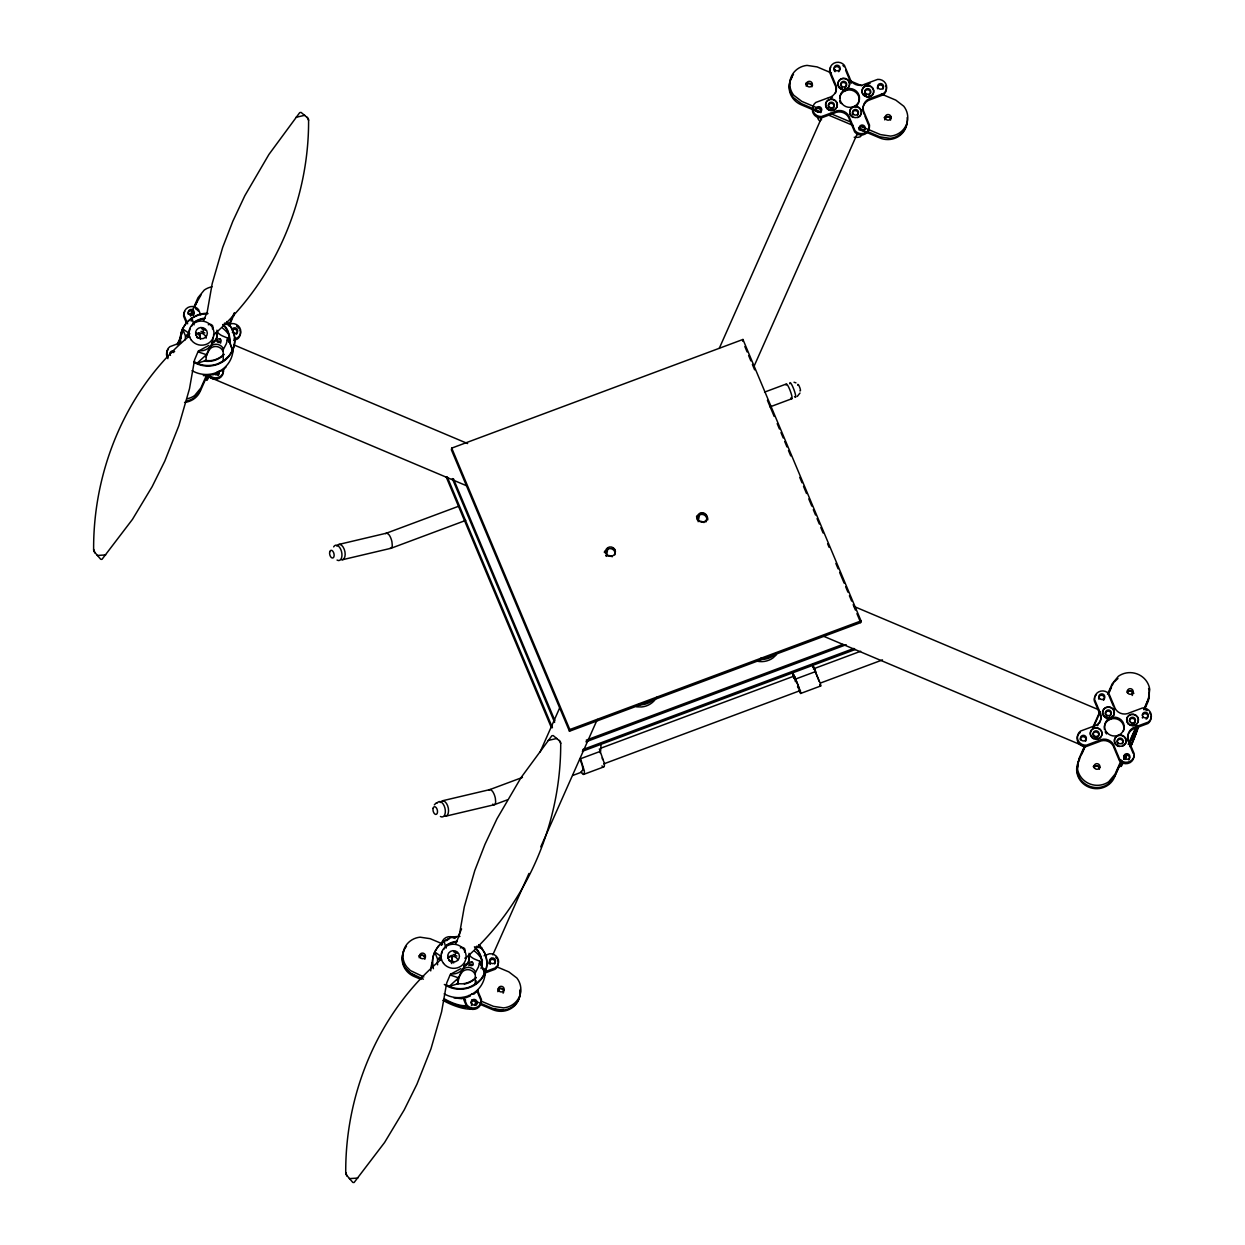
<?xml version="1.0" encoding="UTF-8"?>
<svg xmlns="http://www.w3.org/2000/svg" width="1245" height="1245" viewBox="0 0 1245 1245"><rect width="100%" height="100%" fill="white"/><g stroke="black" fill="none" stroke-linecap="round" stroke-linejoin="round"><path stroke-width="1.5" d="M232.519 352.382L232.535 348.802M481.037 968.548C483.387 961.389 480.959 952.923 475.434 947.881M484.616 975.535L484.445 969.341M446.068 984.655L449.134 986.429L458.02 983.721L458.565 977.839L460.479 973.388A32.386 30.985 11.2 0 0 461.226 971.816L462.844 969.528A7.75 7.408 11.2 0 1 468.089 967.412L469.552 967.521A7.75 7.408 11.2 0 1 475.263 971.598L475.357 984.064L476.135 980.827M203.558 320.696L207.199 312.028L212.195 283.627L222.684 247.381L232.831 221.252L244.845 195.683L268.92 154.458L299.718 112.626L301.088 112.408L308.122 118.337A4.715 4.171 -32.1 0 1 308.589 120.314C308.962 201.052 274.18 281.588 213.409 335.076M455.67 943.85L459.312 935.182L464.307 906.78L474.796 870.535L484.943 844.406L496.957 818.836L521.033 777.611L551.831 735.779L553.2 735.562L560.219 741.491A4.715 4.171 -32.1 0 1 560.701 743.467C561.075 824.206 526.277 904.741 465.521 958.23L464.79 958.152M208.818 345.425L198.22 351.199L194.562 359.914L189.505 388.689L178.86 425.665L164.822 461.039L152.139 486.671L132.484 519.336L101.965 559.378L100.72 559.285L94.06 551.551A4.715 4.357 68.3 0 1 93.624 549.325C93.219 469.24 126.741 388.876 188.369 336.788L189.831 336.975M460.93 968.579L450.332 974.353L446.675 983.068L441.601 1011.827L430.972 1048.819L416.935 1084.193L404.251 1109.824L384.596 1142.474L354.078 1182.532L352.833 1182.439L346.172 1174.704A4.715 4.357 68.3 0 1 345.736 1172.479C345.254 1092.363 378.962 1012.092 440.481 959.942L441.212 960.035M601.133 743.545L600.619 751.249L580.59 758.719M223.244 360.91L223.151 348.46A7.75 7.408 11.2 0 0 217.455 344.367L215.992 344.258A7.75 7.408 11.2 0 0 210.732 346.375L209.113 348.678A32.386 30.985 11.2 0 1 208.366 350.234L206.452 354.685L205.923 360.583L197.021 363.275L193.955 361.501M458.02 983.721L458.565 977.839L450.534 975.146M204.834 332.929L202.904 332.166L203.464 329.365L201.534 328.602M198.422 351.993L206.452 354.685L206.001 356.926L207.915 352.491A32.386 30.985 11.2 0 0 208.678 350.919L210.296 348.616A7.75 7.408 11.2 0 1 215.541 346.499L217.003 346.608A7.75 7.408 11.2 0 1 222.699 350.701L223.322 350.125M222.699 350.701L226.372 343.667L227.742 338.111L223.073 336.197A32.386 30.985 11.2 0 0 221.423 335.45L219.011 333.847A7.75 7.408 11.2 0 1 216.895 330.174M227.29 340.352L227.742 338.111L229.702 342.577L228.489 341.472M451.717 448.122L451.375 449.803L569.463 731.235L860.684 622.593L861.026 620.913L742.938 339.465L451.717 448.122L569.805 729.554L569.463 731.235M456.931 956.082L455.016 955.32L455.577 952.518L453.647 951.756M457.242 980.064L460.028 975.629A32.386 30.985 11.2 0 0 460.79 974.072L462.409 971.769A7.75 7.408 11.2 0 1 467.653 969.653L469.116 969.762A7.75 7.408 11.2 0 1 474.812 973.855L478.485 966.82L479.854 961.264L475.185 959.35A32.386 30.985 11.2 0 0 473.536 958.603L471.124 957A7.75 7.408 11.2 0 1 469.007 953.328M471.295 1003.47L472.042 999.719M474.827 1005.415L475.434 1002.381M607.965 548.065L606.408 555.908A5.867 5.618 11.2 0 1 612.213 556.78M698.134 521.702L699.69 513.843A5.867 5.618 11.2 0 1 701.168 513.5M742.596 341.161L742.938 339.465M191.201 321.117L191.995 317.895L193.411 323.622A7.75 7.408 11.2 0 0 194.189 324.82M190.189 328.4L188.835 333.115L185.536 336.088A22.332 21.367 11.2 0 0 185.334 339.823M441.617 953.919L442.302 951.553M1078.435 761.084L1077.018 770.717A19.671 18.815 11.2 0 0 1108.361 783.945L1114.602 776.351L1121.574 760.664M177.101 344.756L182.517 332.555M190.267 315.109L198.002 297.679L204.258 290.069A19.671 18.815 11.2 0 1 211.992 286.801M178.206 343.511L181.303 336.539M190.594 315.608L192.384 311.577M195.232 305.149L201.099 294.832M190.734 315.934L192.197 312.619M194.407 307.655L197.332 301.041M206.312 375.725L200.896 387.942L194.656 395.536A19.671 18.815 11.2 0 1 186.906 398.805M228.769 325.147L234.184 312.946M229.111 326.237L233.733 315.187M458.425 936.038L461.568 928.957M540.128 751.949L559.768 707.689M719.236 348.413L822.151 116.516M488.896 963.708L491.261 958.385M492.818 954.853L528.969 873.43M540.75 846.88L597.32 719.423M753.63 367.213L857.338 133.557M1084.286 746.626L1078.87 758.843L1077.47 768.476A19.671 18.815 11.2 0 0 1108.797 781.704L1115.053 774.11L1121.247 760.166M1092.799 727.453L1099.771 711.751L1094.557 699.41A8.201 7.843 11.2 0 1 1109.108 693.979L1114.275 706.288A10.427 9.976 11.2 0 0 1129.62 712.762L1142.365 708.016A8.201 7.843 11.2 0 1 1148.279 722.084L1135.533 726.831A10.816 10.349 11.2 0 0 1129.044 741.46L1134.211 753.785A8.201 7.843 11.2 0 1 1119.644 759.217L1114.477 746.891A10.427 9.976 11.2 0 0 1099.133 740.417L1086.387 745.179A8.201 7.843 11.2 0 1 1080.489 731.095L1093.219 726.349A10.427 9.976 11.2 0 0 1099.724 711.72M1107.505 694.305L1112.159 683.847L1118.399 676.253A19.671 18.815 11.2 0 1 1149.742 689.481L1148.341 699.114L1143.688 709.588M1079.166 759.419L1085.08 746.082M1093.141 727.951L1100.098 712.249M1108.61 693.06L1110.976 687.754M1079.68 758.89L1078.201 762.205A19.671 18.815 11.2 0 0 1088.644 787.073A19.671 18.815 11.2 0 0 1114.384 777.471L1121.729 760.928L1120.796 766.5A23.935 1.463 -67.1 0 0 1122.601 764.134M1081.874 753.925L1084.815 747.311M1109.279 692.173L1111.489 687.209M1128.203 744.463L1135.954 727.018M1137.058 725.773L1129.308 743.218A19.671 1.214 -67.1 0 1 1137.914 726.333A19.671 1.214 -67.1 0 1 1130.398 747.016M1144.217 709.634L1149.259 696.64L1149.291 691.722A19.671 18.815 11.2 0 0 1148.575 688.485M1144.731 709.105L1147.672 702.491A19.671 18.815 11.2 0 0 1149.073 692.842M191.497 326.299L193.411 323.622M200.461 390.183L194.204 397.777A19.671 18.815 11.2 0 1 186.47 401.046M443.594 949.453L445.523 946.776L444.107 941.049M797.282 396.424L799.99 393.046M1111.707 686.088L1113.45 683.287M434.334 804.846L436.279 802.854M861.54 135.191L860.482 136.592A23.935 6.801 23.9 0 1 854.179 137.246M225.952 367.166L221.952 370.87L219.322 370.87M776.04 653.267L773.347 655.773A19.671 18.815 11.2 0 1 760.493 659.352M776.553 654.621L772.896 658.014A19.671 18.815 11.2 0 1 754.999 660.628M478.064 990.32L474.065 994.024L471.435 994.024M1114.306 681.886L1117.963 678.494M206.452 354.685L197.021 363.275A27.25 26.067 11.2 0 0 217.844 363.758L224.007 360.505L229.064 355.79L232.675 349.985A27.25 26.067 11.2 0 0 232.831 330.003L226.823 321.537M458.565 977.839L449.134 986.429A27.25 26.067 11.2 0 0 469.941 986.911L476.119 983.659L481.177 978.943L484.772 973.123A27.25 26.067 11.2 0 0 484.928 953.156L478.936 944.69M441.43 956.611A32.386 30.985 11.2 0 1 440.932 956.269L437.649 959.241A22.332 21.367 11.2 0 0 437.602 964.828M864.653 85.516L870.115 83.477M180.79 342.593L169.88 346.67A8.201 7.843 11.2 0 0 168.2 357.237M228.115 324.945L231.757 323.575A8.201 7.843 11.2 0 1 237.67 337.66L234.029 339.013M233.749 340.414L237.39 339.06A8.201 7.843 11.2 0 0 239.896 329.987M459.094 506.077L386.37 533.202L338.656 544.47A7.875 4.311 76.7 0 1 344.958 551.846A7.875 4.311 76.7 0 1 341.426 559.783M764.554 392.113L786.373 383.974A7.875 1.245 69.5 0 1 790.98 392.938A7.875 1.245 69.5 0 1 790.886 397.918M465.708 520.41L391.008 548.282L342.562 559.705M769.986 406.897L791.851 398.727M569.805 729.554L861.026 620.913M586.255 740.137L842.881 644.396M585.913 741.818L846.195 644.708M582.691 749.615L853.883 648.443M582.349 751.295L855.377 649.454M522.48 777.409L489.752 789.626L442.037 800.877A7.875 4.311 76.7 0 1 448.34 808.254A7.875 4.311 76.7 0 1 444.807 816.191M600.666 748.245L793.392 676.346M813.39 668.876L860.668 651.244M791.758 672.3L795.711 678.992L815.724 671.522L812.549 664.472M507.151 799.928L494.389 804.69L445.943 816.129M572.731 775.464L581.851 772.056M603.716 763.901L800.488 690.493M820.533 683.007L882.487 659.897M583.64 774.406L603.654 766.951M800.675 693.449L820.704 685.979M484.134 955.786L489.596 953.748A8.201 7.843 11.2 0 1 495.494 967.816L484.57 971.894M484.305 973.294L495.214 969.232A8.201 7.843 11.2 0 0 497.72 960.16M188.384 335.372L185.536 336.088L182.564 328.82L186.159 323L191.216 318.3L197.395 315.032A27.25 26.067 11.2 0 1 207.822 313.289M209.02 374.714L213.16 374.761L218.14 372.893L216.583 372.317M209.767 375.539L203.308 375.616M465.272 997.914L470.252 996.047L468.696 995.471M296.03 117.295L304.745 115.303M548.142 740.448L556.857 738.456M97.25 555.472L105.669 554.928M349.363 1178.61L357.782 1178.081M204.538 360.552L210.358 360.676A22.332 21.367 11.2 0 0 223.944 354.234M638.374 704.623L642.171 704.717A19.671 18.815 11.2 0 0 654.139 699.036M636.6 706.833L641.72 706.958A19.671 18.815 11.2 0 0 656.66 697.309M456.65 983.69L462.471 983.83A22.332 21.367 11.2 0 0 476.057 977.387M453.958 997.899L461.879 998.692L461.132 997.868M503.182 1010.131L493.113 1008.621L473.24 1000.233M224.147 323.965L229.765 324.758L224.489 323.093M474.392 946.854L481.862 947.912L476.602 946.231M448.776 956.331L449.274 956.471A1.961 1.883 11.2 0 0 451.344 955.366M794.03 382.246L795.96 382.853M831.395 72.941L817.093 66.903L807.025 65.394A19.671 18.815 11.2 0 0 793.765 95.258L801.78 101.374L821.451 109.684M849.277 80.489L861.789 85.78M881.476 94.075L895.778 100.114L903.792 106.245A19.671 18.815 11.2 0 1 890.548 136.11L880.48 134.6L860.793 126.29M830.399 113.466L850.07 121.761M828.158 114.945L853.198 125.512M858.568 127.784L863.937 130.056M867.516 131.565L880.028 136.841L890.097 138.351A19.671 18.815 11.2 0 0 907.169 117.59M818.479 112.081L801.111 104.751A19.671 18.815 11.2 0 1 792.287 76.988M862.443 130.632L879.81 137.962A19.671 18.815 11.2 0 0 906.905 123.644M853.868 606.393L1098.495 709.666M233.702 344.803L467.622 443.547M822.649 635.853L1083.337 745.911M207.837 376.519L466.75 485.83M442.691 943.959L430.163 938.683L420.094 937.174A19.671 18.815 11.2 0 0 406.85 967.023L410.445 970.586L423.814 976.936M496.335 966.618L508.847 971.894L516.877 978.025A19.671 18.815 11.2 0 1 503.618 1007.89L493.549 1006.38L481.037 1001.089M406.399 969.279L409.994 972.843L423.362 979.177M421.059 979.41L414.118 976.485A19.671 18.815 11.2 0 1 403.676 951.616M480.648 1004.575L492.802 1009.711A19.671 18.815 11.2 0 0 519.943 990.46M203.464 329.365L205.363 330.205M201.005 331.326L202.904 332.166M455.577 952.518L457.475 953.359M453.118 954.479L455.016 955.32M492.709 804.145L493.596 804.675A8.217 2.972 72.8 0 0 495.666 801.827L495.339 798.201A7.719 2.786 72.8 0 0 492.382 791.166L490.546 789.641A8.217 2.972 72.8 0 0 489.114 790.124M196.585 337.239L197.815 338.064M448.698 960.393L449.927 961.218M440.932 956.269L434.676 951.974L438.271 946.153L443.329 941.453L449.507 938.185A27.25 26.067 11.2 0 1 459.934 936.442M601.942 765.94L602.907 766.78A10.629 2.552 70.8 0 0 604.37 763.418L599.343 748.93M479.403 963.505L481.799 965.731L479.854 961.264L484.772 973.123L481.799 965.855M223.322 324.727C231.57 330.983 227.866 342.079 232.675 349.985L227.742 338.111M799.944 390.93C801.951 391.801 797.687 381.499 797.671 385.156M580.855 771.931L582.878 774.25A10.629 2.552 70.8 0 0 584.341 770.888L580.45 758.392M819.77 684.688L820.362 685.653A10.629 0.778 68.3 0 0 820.097 682.929L813.047 666.122A10.629 0.778 68.3 0 0 812.829 667.227M793.61 674.572L793.018 673.592A10.629 0.778 68.3 0 0 793.283 676.315L793.983 678.432M798.621 688.936C800.722 690.695 793.438 673.265 794.528 678.899M814.759 670.324L819.148 681.388M798.948 690.57L800.333 693.123A10.629 0.778 68.3 0 0 800.084 690.399L794.419 676.144M813.203 666.386L813.934 667.88M793.189 673.856L795.711 678.992M797.516 686.633L798.123 687.94M307.173 117.248L308.589 120.314M559.285 740.386L560.701 743.467M1108.828 695.379L1113.263 705.931M1128.764 742.876L1133.183 753.427M845.62 70.249L849.308 79.042M864.808 115.972L869.228 126.539A8.201 7.843 11.2 0 1 854.677 131.97L849.51 119.644A10.427 9.976 11.2 0 0 834.15 113.17L821.42 117.917A8.201 7.843 11.2 0 1 813.296 106.401M744.852 346.53L747.109 351.915M748.619 355.494L750.875 360.879M752.385 364.458L754.641 369.843M767.418 400.314L774.188 416.452M777.191 423.611L779.448 428.996M780.957 432.575L783.214 437.96M784.723 441.539L786.98 446.924M788.474 450.503L790.731 455.888M799.757 477.395L802.013 482.764M803.523 486.359L806.527 493.534M808.783 498.903L811.802 506.077M813.296 509.656L815.553 515.041M817.062 518.62L819.319 524.005M820.829 527.584L823.085 532.969M827.598 543.723L829.092 547.302M835.862 563.44L838.118 568.825M839.628 572.404L844.141 583.158M845.651 586.737L847.907 592.122M849.401 595.701L851.658 601.086M853.167 604.665L855.424 610.05M856.933 613.629L860.684 622.593M453.413 478.718L554.943 720.715M452.324 478.594L554.616 722.396M447.157 476.757L552.453 727.734M446.068 476.648L551.364 727.625M200.71 314.814L198.5 309.538A8.201 7.843 11.2 0 0 183.949 314.969L187.637 323.778M477.738 990.724L481.426 999.517A8.201 7.843 11.2 0 1 466.875 1004.948L463.918 997.914M477.457 992.125L480.414 999.159M186.61 323.42L183.669 316.37A8.201 7.843 11.2 0 1 184.789 311.546M462.907 997.556L466.595 1006.349A8.201 7.843 11.2 0 0 481.146 1000.918M345.736 1172.479L347.044 1176.074M93.624 549.325L94.947 552.92M794.964 680.237L795.539 681.778M817.576 116.641L817.965 118.633A23.935 6.801 23.9 0 0 819.832 121.216M232.986 347.293A27.25 26.067 11.2 0 1 220.038 370.885A27.25 26.067 11.2 0 1 192.057 370.668M178.891 344.336A27.25 26.067 11.2 0 1 180.79 337.8M222.559 328.058A27.25 26.067 11.2 0 1 229.5 335.87M226.886 321.957A27.25 26.067 11.2 0 1 228.956 356.366A27.25 26.067 11.2 0 1 193.722 362.248M180.509 342.748A27.25 26.067 11.2 0 1 207.713 313.849M189.816 333.8A32.386 30.985 11.2 0 1 188.835 333.115L182.564 328.82A27.25 26.067 11.2 0 0 180.618 342.173M194.173 322.113A22.332 21.367 11.2 0 1 204.865 318.129M217.144 341.675A1.961 1.883 11.2 0 1 218.964 341.005L219.462 341.13A1.961 1.883 11.2 0 1 220.63 343.153M198.609 332.975A1.961 1.883 11.2 0 1 197.161 333.318L196.663 333.178A1.961 1.883 11.2 0 1 196.228 332.929M216.288 333.053A8.653 8.279 11.2 0 1 211.525 343.776M200.274 339.029A8.653 8.279 11.2 0 1 199.729 334.749M223.835 354.794A22.332 21.367 11.2 0 1 204.429 361.112M194.064 322.673A22.332 21.367 11.2 0 1 204.756 318.689M222.684 324.54A22.332 21.367 11.2 0 1 229.765 341.426M198.811 333.022A1.961 1.883 11.2 0 1 198.531 334.874M216.505 331.933A8.653 8.279 11.2 0 1 211.743 342.655M200.492 337.909A8.653 8.279 11.2 0 1 199.947 333.629M208.288 324.774A2.957 2.817 11.2 0 1 212.381 328.836M212.802 337.457A12.59 12.045 11.2 0 1 198.593 350.67M187.886 336.881A12.59 12.045 11.2 0 1 188.758 333.862M195.683 335.185A5.898 5.649 11.2 0 1 206.188 338.142M218.591 374.932A2.957 2.817 11.2 0 1 218.124 375.508M218.124 371.508A2.957 2.817 11.2 0 1 218.887 374.247M193.675 314.752A2.957 2.817 11.2 0 1 193.302 315.39M188.026 314.02A2.957 2.817 11.2 0 1 190.905 310.83A2.957 2.817 11.2 0 1 193.878 314.036M223.322 370.745A8.201 7.843 11.2 0 1 208.755 376.177A19.967 1.229 -67.1 0 1 208.226 375.788M223.602 369.345A8.201 7.843 11.2 0 1 209.035 374.776M232.146 330.19A2.957 2.817 11.2 0 1 236.581 330.127A2.957 2.817 11.2 0 1 236.145 334.345M232.021 329.411A2.957 2.817 11.2 0 1 236.363 328.306A2.957 2.817 11.2 0 1 236.815 332.633A2.957 2.817 11.2 0 1 232.317 332.228M169.834 353.953A2.957 2.817 11.2 0 1 173.709 352.522M170.472 355.37A2.957 2.817 11.2 0 1 174.642 351.51M219.167 371.383A2.957 2.817 11.2 0 1 214.233 374.029M236.534 326.159A8.201 7.843 11.2 0 1 239.071 328.493M167.919 358.638A8.201 7.843 11.2 0 1 168.34 349.238M195.527 308.776A8.201 7.843 11.2 0 1 198.22 310.939M1123.799 758.578A2.957 2.817 11.2 0 1 1127.41 755.186A2.957 2.817 11.2 0 1 1128.733 759.932M1103.91 699.814A2.957 2.817 11.2 0 1 1103.381 700.344M1098.853 699.161A2.957 2.817 11.2 0 1 1098.635 698.461M1098.635 697.714A2.957 2.817 11.2 0 1 1102.276 695.364A2.957 2.817 11.2 0 1 1104.284 699.176M1129.371 721.509A2.957 2.817 11.2 0 1 1131.938 718.396A2.957 2.817 11.2 0 1 1135.222 720.902A2.957 2.817 11.2 0 1 1132.67 724.014M1131.892 723.999A2.957 2.817 11.2 0 1 1131.16 723.796M1112.843 717.478A5.898 5.649 11.2 0 1 1107.381 719.517M1098.619 735.935A2.957 2.817 11.2 0 1 1098.23 736.558M1097.67 737.071A2.957 2.817 11.2 0 1 1094.744 737.367M1093.546 736.449A2.957 2.817 11.2 0 1 1095.164 732.029A2.957 2.817 11.2 0 1 1098.821 735.219M1133.93 755.186A8.201 7.843 11.2 0 1 1119.364 760.617L1114.197 748.307A10.427 9.976 11.2 0 0 1098.853 741.818L1086.107 746.58A8.201 7.843 11.2 0 1 1080.209 732.496M1119.411 746.533A5.898 5.649 11.2 0 1 1115.022 738.207A5.898 5.649 11.2 0 1 1124.593 737.227A5.898 5.649 11.2 0 1 1122.445 746.222M1125.713 742.954A5.898 5.649 11.2 0 1 1115.582 743.996A5.898 5.649 11.2 0 1 1119.551 735.032A5.898 5.649 11.2 0 1 1125.713 742.954A5.898 5.649 11.2 0 0 1125.464 740.028M1100.86 737.102A5.898 5.649 11.2 0 1 1098.464 738.892M1096.985 739.265A5.898 5.649 11.2 0 1 1095.444 739.265M1093.95 738.892A5.898 5.649 11.2 0 1 1091.507 737.102M1090.713 735.826A5.898 5.649 11.2 0 1 1096.02 728.014A5.898 5.649 11.2 0 1 1101.607 735.826M1117.201 742.907A2.957 2.817 11.2 0 1 1120.593 739.312A2.957 2.817 11.2 0 1 1122.212 743.981M1118.041 744.152A2.957 2.817 11.2 0 1 1117.543 743.576M1109.964 716.202A2.957 2.817 11.2 0 1 1109.295 716.56M1107.054 716.513A2.957 2.817 11.2 0 1 1106.385 716.124M1105.467 714.941A2.957 2.817 11.2 0 1 1108.221 711.097A2.957 2.817 11.2 0 1 1110.913 715.066M1147.314 718.272A2.957 2.817 11.2 0 1 1146.085 719.112M1142.645 718.069A2.957 2.817 11.2 0 1 1142.287 717.4M1142.35 715.237A2.957 2.817 11.2 0 1 1146.256 713.899A2.957 2.817 11.2 0 1 1147.734 717.665M1080.24 739.826A2.957 2.817 11.2 0 1 1083.959 736.822A2.957 2.817 11.2 0 1 1085.469 741.32M1128.126 741.46A10.816 10.349 11.2 0 1 1135.253 728.247L1147.999 723.485A8.201 7.843 11.2 0 0 1150.987 716.046M1145.556 709.852A8.201 7.843 11.2 0 1 1147.143 710.584M1149.68 712.918A8.201 7.843 11.2 0 1 1150.504 714.412M1106.572 733.928A9.835 9.415 11.2 0 1 1105.202 731.827M1104.424 729.461A9.835 9.415 11.2 0 1 1114.96 718.614A9.835 9.415 11.2 0 1 1123.317 731.375M1099.288 723.407A10.427 9.976 11.2 0 0 1099.444 713.12L1094.277 700.81A8.201 7.843 11.2 0 1 1094.666 697.496M1098.339 724.637A10.427 9.976 11.2 0 1 1097.203 725.71M1094.479 727.282A10.427 9.976 11.2 0 1 1092.939 727.749M1114.508 709.168A10.427 9.976 11.2 0 1 1113.995 707.689M1095.398 695.971A8.201 7.843 11.2 0 1 1096.456 694.663M859.097 129.931A2.957 2.817 11.2 0 1 862.723 126.523A2.957 2.817 11.2 0 1 864.03 131.285M834.15 70.514A2.957 2.817 11.2 0 1 835.457 66.934A2.957 2.817 11.2 0 1 839.317 67.93A2.957 2.817 11.2 0 1 838.679 71.696M835.099 71.681A2.957 2.817 11.2 0 1 834.539 71.152M869.383 94.838A2.957 2.817 11.2 0 1 868.714 95.196M866.458 95.134A2.957 2.817 11.2 0 1 865.789 94.76M865.259 94.215A2.957 2.817 11.2 0 1 867.236 89.749A2.957 2.817 11.2 0 1 870.317 93.702M848.141 88.831A5.898 5.649 11.2 0 1 844.219 90.901M828.283 106.432A2.957 2.817 11.2 0 1 830.835 103.319A2.957 2.817 11.2 0 1 834.119 105.841A2.957 2.817 11.2 0 1 831.567 108.953M830.788 108.938A2.957 2.817 11.2 0 1 830.057 108.72M828.859 107.801A2.957 2.817 11.2 0 1 828.47 107.148M845.822 87.057A2.957 2.817 11.2 0 1 844.608 87.913M842.351 87.866A2.957 2.817 11.2 0 1 841.153 86.948M840.577 85.578A2.957 2.817 11.2 0 1 843.908 82.481A2.957 2.817 11.2 0 1 846.211 86.419M849.697 111.427A5.898 5.649 11.2 0 1 859.159 107.895A5.898 5.649 11.2 0 1 857.743 117.575M853.23 117.466A5.898 5.649 11.2 0 1 849.681 112.89M864.87 96.285A5.898 5.649 11.2 0 1 864.45 86.745A5.898 5.649 11.2 0 1 873.632 90.558A5.898 5.649 11.2 0 1 866.287 96.877M852.841 114.929A2.957 2.817 11.2 0 1 853.479 111.163A2.957 2.817 11.2 0 1 857.447 111.505A2.957 2.817 11.2 0 1 857.509 115.334M877.585 88.753A2.957 2.817 11.2 0 1 880.433 84.971A2.957 2.817 11.2 0 1 883.032 89.002M820.782 112.672A2.957 2.817 11.2 0 0 821.171 112.05L801.344 103.631L793.314 97.499A19.671 18.815 11.2 0 1 790.902 78.746M815.537 111.178A2.957 2.817 11.2 0 1 818.494 108.066A2.957 2.817 11.2 0 1 821.373 111.334M864.061 114.213A10.816 10.349 11.2 0 1 863.439 112.813M863.034 111.334A10.816 10.349 11.2 0 1 870.551 99.584L883.296 94.838A8.201 7.843 11.2 0 0 885.802 85.765M839.628 98.355A9.835 9.415 11.2 0 1 853.946 91.056A9.835 9.415 11.2 0 1 855.704 106.681M840.5 103.179A9.835 9.415 11.2 0 1 839.737 100.814M835.333 93.406A10.427 9.976 11.2 0 0 834.741 84.473L829.575 72.163A8.201 7.843 11.2 0 1 830.711 67.323M832.5 97.063A10.427 9.976 11.2 0 1 831.209 97.95M842.912 65.503A8.201 7.843 11.2 0 1 844.141 66.732M851.487 83.166A10.427 9.976 11.2 0 1 849.806 80.505M471.326 1002.178A2.957 2.817 11.2 0 1 475.341 1001.213A2.957 2.817 11.2 0 1 476.415 1005.088M471.777 1005.602A2.957 2.817 11.2 0 1 471.31 1005.011M494.95 963.397A2.957 2.817 11.2 0 1 494.545 964.019M490.405 964.346A2.957 2.817 11.2 0 1 489.876 963.801M489.503 963.148A2.957 2.817 11.2 0 1 491.977 959.366A2.957 2.817 11.2 0 1 495.168 962.696M446.69 940.706A2.957 2.817 11.2 0 1 447.889 939.819M495.759 957.358A8.201 7.843 11.2 0 1 496.895 958.65M441.773 945.142A8.201 7.843 11.2 0 1 455.11 938.497M441.508 944.862A8.201 7.843 11.2 0 1 443.687 940.395M520.254 989.37A19.671 18.815 11.2 0 1 493.113 1008.621M414.336 975.364A19.671 18.815 11.2 0 1 406.492 946.278M419.16 957.716A2.957 2.817 11.2 0 1 422.849 955.444A2.957 2.817 11.2 0 1 424.778 959.304M497.829 991.674A2.957 2.817 11.2 0 1 501.548 988.67A2.957 2.817 11.2 0 1 503.089 993.152M791.633 77.283A19.671 18.815 11.2 0 1 793.501 74.544M806.075 85.952A2.957 2.817 11.2 0 1 809.406 83.586A2.957 2.817 11.2 0 1 811.911 86.823M884.759 119.909A2.957 2.817 11.2 0 1 887.701 116.781A2.957 2.817 11.2 0 1 890.595 120.034M1093.81 767.574A2.957 2.817 11.2 0 1 1099.428 769.161M1132.514 694.866A2.957 2.817 11.2 0 1 1132.125 695.504M1127.083 692.578A2.957 2.817 11.2 0 1 1132.717 694.165M1137.899 726.971A19.967 1.229 -67.1 0 1 1131.051 745.444M1127.036 754.501A19.967 1.229 -67.1 0 1 1125.278 758.143M1122.85 762.469A19.967 1.229 -67.1 0 1 1122.336 762.843M1138.786 725.975A23.935 1.463 -67.1 0 1 1131.238 745.63M1126.429 756.493A23.935 1.463 -67.1 0 1 1124.982 759.528M1093.219 766.593A4.918 4.7 11.2 0 1 1094.339 766.002M1095.584 765.722A4.918 4.7 11.2 0 1 1100.098 767.62M1127.27 691.162A4.918 4.7 11.2 0 1 1133.853 693.372M208.444 377.951A23.935 1.463 -67.1 0 1 206.639 380.316L207.573 374.761L200.227 391.303A19.671 18.815 11.2 0 1 184.556 402.415M234.574 313.195A19.671 18.815 11.2 0 1 233.515 316.308M821.544 119.831A19.967 5.68 23.9 0 1 821.218 118.088M857.929 133.589A19.967 5.68 23.9 0 1 857.011 134.802M805.702 84.255A4.918 4.7 11.2 0 1 812.58 85.282M805.92 83.135A4.918 4.7 11.2 0 1 807.04 82.543M890.268 116.267A4.918 4.7 11.2 0 1 891.233 117.092M884.09 117.715A4.918 4.7 11.2 0 1 891.015 118.213M467.902 1007.143A19.967 5.68 23.9 0 1 443.78 999.47A19.671 5.587 23.9 0 0 468.322 1006.972M470.952 1009.041A23.935 6.801 23.9 0 1 442.893 1000.326M418.694 956.004A4.918 4.7 11.2 0 1 425.572 957.032M498.14 988.779A4.918 4.7 11.2 0 1 504.007 989.962M606.502 556.375A4.918 4.7 11.2 0 1 605.786 555.348M605.272 552.951A4.918 4.7 11.2 0 1 611.093 548.687A4.918 4.7 11.2 0 1 614.828 554.865M706.429 520.955A4.918 4.7 11.2 0 1 705.79 522.013M697.029 519.632A4.918 4.7 11.2 0 1 701.884 514.372A4.918 4.7 11.2 0 1 706.771 519.772M437.042 803.29A7.875 4.311 76.7 0 1 444.916 808.005A7.875 4.311 76.7 0 1 440.419 816.487M440.248 802.527A7.875 4.311 76.7 0 1 441.041 801.469M333.644 546.882A7.875 4.311 76.7 0 1 341.535 551.597A7.875 4.311 76.7 0 1 337.037 560.079M336.85 546.119A7.875 4.311 76.7 0 1 337.66 545.061M385.732 533.7A8.217 2.972 72.8 0 1 387.164 533.233L389 534.759A7.719 2.786 72.8 0 1 391.942 541.793L392.268 545.419A8.217 2.972 72.8 0 1 390.214 548.251M786.14 385.141A7.875 1.245 69.5 0 1 786.155 384.316M789.781 383.787A7.875 1.245 69.5 0 1 793.952 389.654A7.875 1.245 69.5 0 1 794.528 396.564M579.594 759.232A6.925 1.665 70.8 0 1 582.567 767.013A6.754 1.619 70.8 0 1 581.866 770.577M599.623 751.778A6.925 1.665 70.8 0 1 600.339 753.038M602.206 757.925A6.925 1.665 70.8 0 1 602.596 759.543M773.565 654.652A19.671 18.815 11.2 0 1 765.831 657.92M764.134 658.169A19.671 18.815 11.2 0 1 760.711 658.231M651.804 700.079A19.671 18.815 11.2 0 1 642.389 703.596M1123.768 757.551A19.671 1.214 -67.1 0 1 1124.608 755.186M1129.48 743.467A16.699 1.027 -67.1 0 1 1136.747 729.072A16.699 1.027 -67.1 0 1 1130.367 746.611M1126.569 754.937A16.699 1.027 -67.1 0 1 1124.328 759.108M1123.659 759.341A16.699 1.027 -67.1 0 1 1124.749 755.559M465.91 1005.555A16.699 4.747 23.9 0 1 445.025 999.19M463.109 998.241A16.699 4.747 23.9 0 1 465.614 1000.295M178.175 343.838A19.671 1.214 -67.1 0 1 180.198 339.122M180.12 339.76A16.699 1.027 -67.1 0 1 181.256 337.208M699.628 521.344A5.867 5.618 11.2 0 1 703.939 522.558M604.37 552.438A5.867 5.618 11.2 0 1 604.774 551.037M612.447 548.173A5.867 5.618 11.2 0 1 614.843 549.994M696.5 516.815A5.867 5.618 11.2 0 1 697.278 515.554M702.709 513.531A5.867 5.618 11.2 0 1 704.172 513.952M705.495 514.714A5.867 5.618 11.2 0 1 706.569 515.772M707.331 517.064A5.867 5.618 11.2 0 1 707.705 519.959M464.899 963.754A12.59 12.045 11.2 0 1 450.706 973.823M439.999 960.035A12.59 12.045 11.2 0 1 440.87 957M447.795 958.339A5.898 5.649 11.2 0 1 457.911 959.864M484.943 968.75A27.25 26.067 11.2 0 1 472.898 993.588A27.25 26.067 11.2 0 1 444.169 993.821M430.739 970.898A27.25 26.067 11.2 0 1 432.264 962.525M474.672 951.196A27.25 26.067 11.2 0 1 482.438 960.564M478.998 945.095A27.25 26.067 11.2 0 1 480.508 980.173A27.25 26.067 11.2 0 1 444.325 984.468M432.622 965.887A27.25 26.067 11.2 0 1 449.398 938.746M452.775 937.734A27.25 26.067 11.2 0 1 456.261 937.143M446.301 947.974A7.75 7.408 11.2 0 1 445.523 946.776M446.286 945.266A22.332 21.367 11.2 0 1 456.977 941.267M468.851 965.715A1.961 1.883 11.2 0 1 471.077 964.144L471.559 964.284A1.961 1.883 11.2 0 1 472.618 965.342M433.4 968.703A27.25 26.067 11.2 0 1 434.676 951.974L437.649 959.241L440.497 958.51A32.386 30.985 11.2 0 0 441.493 959.195M468.96 958.308A8.653 8.279 11.2 0 1 463.638 966.929M452.386 962.183A8.653 8.279 11.2 0 1 452.433 955.833M450.986 962.307A7.408 7.096 11.2 0 1 451.795 963.568M475.932 977.947A22.332 21.367 11.2 0 1 464.276 984.11M446.177 945.826A22.332 21.367 11.2 0 1 456.868 941.842M474.796 947.694A22.332 21.367 11.2 0 1 481.69 966.416M469.023 956.907A7.75 7.408 11.2 0 1 468.571 955.569M468.618 955.071A8.653 8.279 11.2 0 1 463.856 965.809M453.725 962.961A8.653 8.279 11.2 0 1 452.06 956.782M460.385 947.927A2.957 2.817 11.2 0 1 464.494 951.989M828.532 97.701L815.786 102.448A8.201 7.843 11.2 0 0 821.684 116.516L834.43 111.77A10.427 9.976 11.2 0 1 849.775 118.244L854.942 130.569A8.201 7.843 11.2 0 0 869.508 125.123L864.341 112.813A10.816 10.349 11.2 0 1 870.831 98.184L883.576 93.437A8.201 7.843 11.2 0 0 877.678 79.369L864.933 84.115A10.427 9.976 11.2 0 1 849.588 77.641L844.421 65.331A8.201 7.843 11.2 0 0 829.855 70.763L835.021 83.073A10.427 9.976 11.2 0 1 828.532 97.701M219.898 338.889L219.4 338.749A1.961 1.883 11.2 0 0 217.922 342.079L218.373 342.344A1.961 1.883 11.2 0 0 220.941 341.379A1.961 1.883 11.2 0 0 219.898 338.889M472.011 962.043L471.513 961.903A1.961 1.883 11.2 0 0 470.034 965.233L470.485 965.497A1.961 1.883 11.2 0 0 473.053 964.533A1.961 1.883 11.2 0 0 472.011 962.043M196.741 336.461A5.898 5.649 11.2 0 0 206.872 335.419A5.898 5.649 11.2 0 0 200.725 327.513A5.898 5.649 11.2 0 0 196.741 336.461M191.419 340.243A12.59 12.045 11.2 0 0 213.019 338.017A12.59 12.045 11.2 0 0 199.9 321.132A12.59 12.045 11.2 0 0 191.419 340.243M188.913 313.973A2.957 2.817 11.2 0 0 193.955 313.351A2.957 2.817 11.2 0 0 190.796 309.46A2.957 2.817 11.2 0 0 188.913 313.973M1130.18 721.742A2.957 2.817 11.2 0 0 1135.238 721.228A2.957 2.817 11.2 0 0 1132.156 717.276A2.957 2.817 11.2 0 0 1130.18 721.742M1103.724 716.14A5.898 5.649 11.2 0 0 1113.839 715.097A5.898 5.649 11.2 0 0 1107.692 707.176A5.898 5.649 11.2 0 0 1103.724 716.14M1103.77 715.859A5.898 5.649 11.2 0 0 1113.901 714.817A5.898 5.649 11.2 0 0 1107.754 706.895A5.898 5.649 11.2 0 0 1103.77 715.859M1106.074 714.474A2.957 2.817 11.2 0 0 1111.131 713.945A2.957 2.817 11.2 0 0 1108.05 709.992A2.957 2.817 11.2 0 0 1106.074 714.474M1128.343 724.014A5.898 5.649 11.2 0 0 1138.21 721.649A5.898 5.649 11.2 0 0 1131.005 714.599A5.898 5.649 11.2 0 0 1128.343 724.014M1128.406 723.734A5.898 5.649 11.2 0 0 1138.272 721.369A5.898 5.649 11.2 0 0 1131.067 714.319A5.898 5.649 11.2 0 0 1128.406 723.734M1091.569 736.822A5.898 5.649 11.2 0 0 1101.654 735.546A5.898 5.649 11.2 0 0 1095.304 727.78A5.898 5.649 11.2 0 0 1091.569 736.822M1093.764 735.328A2.957 2.817 11.2 0 0 1098.837 734.815A2.957 2.817 11.2 0 0 1095.756 730.846A2.957 2.817 11.2 0 0 1093.764 735.328M1142.926 716.653A2.957 2.817 11.2 0 0 1147.999 716.248A2.957 2.817 11.2 0 0 1145.026 712.233A2.957 2.817 11.2 0 0 1142.926 716.653M1099.522 698.398A2.957 2.817 11.2 0 0 1104.564 697.776A2.957 2.817 11.2 0 0 1101.405 693.885A2.957 2.817 11.2 0 0 1099.522 698.398M1081.08 739.795A2.957 2.817 11.2 0 0 1086.138 739.297A2.957 2.817 11.2 0 0 1083.088 735.328A2.957 2.817 11.2 0 0 1081.08 739.795M1124.842 758.454A2.957 2.817 11.2 0 0 1129.775 757.271A2.957 2.817 11.2 0 0 1126.165 753.754A2.957 2.817 11.2 0 0 1124.842 758.454M1118.275 743.032A2.957 2.817 11.2 0 0 1123.114 741.569A2.957 2.817 11.2 0 0 1119.302 738.254A2.957 2.817 11.2 0 0 1118.275 743.032M1106.852 732.527A9.835 9.415 11.2 0 0 1123.597 729.975A9.835 9.415 11.2 0 0 1112.688 717.276A9.835 9.415 11.2 0 0 1106.852 732.527M865.477 93.095A2.957 2.817 11.2 0 0 870.535 92.581A2.957 2.817 11.2 0 0 867.469 88.628A2.957 2.817 11.2 0 0 865.477 93.095M839.021 87.492A5.898 5.649 11.2 0 0 849.152 86.45A5.898 5.649 11.2 0 0 842.989 78.528A5.898 5.649 11.2 0 0 839.021 87.492M839.068 87.197A5.898 5.649 11.2 0 0 849.199 86.154A5.898 5.649 11.2 0 0 843.052 78.248A5.898 5.649 11.2 0 0 839.068 87.197M841.371 85.812A2.957 2.817 11.2 0 0 846.429 85.298A2.957 2.817 11.2 0 0 843.363 81.345A2.957 2.817 11.2 0 0 841.371 85.812M850.88 115.349A5.898 5.649 11.2 0 0 861.011 114.307A5.898 5.649 11.2 0 0 854.864 106.385A5.898 5.649 11.2 0 0 850.88 115.349M863.703 95.071A5.898 5.649 11.2 0 0 873.57 92.721A5.898 5.649 11.2 0 0 866.364 85.656A5.898 5.649 11.2 0 0 863.703 95.071M826.804 108.455A5.898 5.649 11.2 0 0 836.905 107.179A5.898 5.649 11.2 0 0 830.555 99.398A5.898 5.649 11.2 0 0 826.804 108.455M826.867 108.175A5.898 5.649 11.2 0 0 836.967 106.899A5.898 5.649 11.2 0 0 830.617 99.118A5.898 5.649 11.2 0 0 826.867 108.175M829.077 106.681A2.957 2.817 11.2 0 0 834.134 106.152A2.957 2.817 11.2 0 0 831.069 102.199A2.957 2.817 11.2 0 0 829.077 106.681M878.223 88.006A2.957 2.817 11.2 0 0 883.312 87.601A2.957 2.817 11.2 0 0 880.324 83.586A2.957 2.817 11.2 0 0 878.223 88.006M834.819 69.751A2.957 2.817 11.2 0 0 839.877 69.129A2.957 2.817 11.2 0 0 836.702 65.238A2.957 2.817 11.2 0 0 834.819 69.751M816.378 111.147A2.957 2.817 11.2 0 0 821.451 110.649A2.957 2.817 11.2 0 0 818.385 106.665A2.957 2.817 11.2 0 0 816.378 111.147M860.139 129.807A2.957 2.817 11.2 0 0 865.073 128.624A2.957 2.817 11.2 0 0 861.462 125.107A2.957 2.817 11.2 0 0 860.139 129.807M853.572 114.384A2.957 2.817 11.2 0 0 858.412 112.906A2.957 2.817 11.2 0 0 854.599 109.591A2.957 2.817 11.2 0 0 853.572 114.384M842.149 103.88A9.835 9.415 11.2 0 0 858.91 101.327A9.835 9.415 11.2 0 0 847.985 88.628A9.835 9.415 11.2 0 0 842.149 103.88M490.156 962.401A2.957 2.817 11.2 0 0 495.23 961.996A2.957 2.817 11.2 0 0 492.257 957.965A2.957 2.817 11.2 0 0 490.156 962.401M472.057 1004.201A2.957 2.817 11.2 0 0 476.991 1003.019A2.957 2.817 11.2 0 0 473.396 999.486A2.957 2.817 11.2 0 0 472.057 1004.201M420.172 957.576A2.957 2.817 11.2 0 0 425.23 957.063A2.957 2.817 11.2 0 0 422.148 953.11A2.957 2.817 11.2 0 0 420.172 957.576M498.856 990.802A2.957 2.817 11.2 0 0 503.914 990.289A2.957 2.817 11.2 0 0 500.848 986.32A2.957 2.817 11.2 0 0 498.856 990.802M807.087 85.812A2.957 2.817 11.2 0 0 812.145 85.282A2.957 2.817 11.2 0 0 809.079 81.33A2.957 2.817 11.2 0 0 807.087 85.812M885.771 119.022A2.957 2.817 11.2 0 0 890.844 118.508A2.957 2.817 11.2 0 0 887.763 114.54A2.957 2.817 11.2 0 0 885.771 119.022M1094.604 768.134A2.957 2.817 11.2 0 0 1099.677 767.62A2.957 2.817 11.2 0 0 1096.596 763.667A2.957 2.817 11.2 0 0 1094.604 768.134M1127.892 693.154A2.957 2.817 11.2 0 0 1132.966 692.625A2.957 2.817 11.2 0 0 1129.884 688.672A2.957 2.817 11.2 0 0 1127.892 693.154M606.844 554.694A4.918 4.7 11.2 0 0 615.17 553.185A4.918 4.7 11.2 0 0 609.505 546.991A4.918 4.7 11.2 0 0 606.844 554.694M698.336 520.223A4.918 4.7 11.2 0 0 706.771 519.274A4.918 4.7 11.2 0 0 701.589 512.722A4.918 4.7 11.2 0 0 698.336 520.223M433.089 808.316A3.937 2.148 76.7 0 0 435.641 814.417A3.937 2.148 76.7 0 0 436.979 808.985A3.937 2.148 76.7 0 0 433.089 808.316M329.707 551.909A3.937 2.148 76.7 0 0 332.259 558.009A3.937 2.148 76.7 0 0 333.598 552.562A3.937 2.148 76.7 0 0 329.707 551.909M448.854 959.615A5.898 5.649 11.2 0 0 458.985 958.572A5.898 5.649 11.2 0 0 452.822 950.666A5.898 5.649 11.2 0 0 448.854 959.615M443.531 963.397A12.59 12.045 11.2 0 0 465.132 961.171A12.59 12.045 11.2 0 0 452.013 944.286A12.59 12.045 11.2 0 0 443.531 963.397"/></g></svg>
